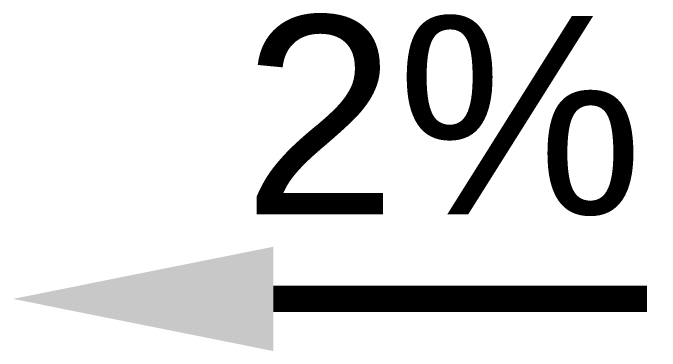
# Model space of a CAD drawing. Header units: inches. Extents: x 295786 to 300745, y 68261 to 70432.
# Drawn here: x 296497.4 to 296523.49, y 70264.36 to 70277.99 of the extents above; entities that cross this region are included whole.
import ezdxf

# ---------------------------------------------------------------- set-up
doc = ezdxf.new("R2010")
doc.units = ezdxf.units.IN
doc.header["$MEASUREMENT"] = 0
doc.layers.add('Slope', color=4, linetype='Continuous')
doc.styles.add('ARIAL', font='arial.ttf')

msp = doc.modelspace()

# ---------------------------------------------------------------- linework, layer by layer
at = {"layer": 'Slope', "const_width": 1.056}
msp.add_lwpolyline([(296507.8934933094, 70266.46337549793), (296522.9649124598, 70266.46337549793)], dxfattribs=at)
at = {"layer": 'Slope', "extrusion": (0, 0, -1)}
msp.add_solid([(-296507.8934933094, 70264.36233216689), (-296497.3992333232, 70266.46337549793), (-296507.8934933094, 70268.56441882896)], dxfattribs=at)

# ---------------------------------------------------------------- texts
at = {"layer": 'Slope', "insert": (296514.7402958686, 70273.83210404133), "char_height": 8, "attachment_point": 5, "style": 'ARIAL'}
msp.add_mtext('2%', dxfattribs=at)

doc.saveas('drawing.dxf')
